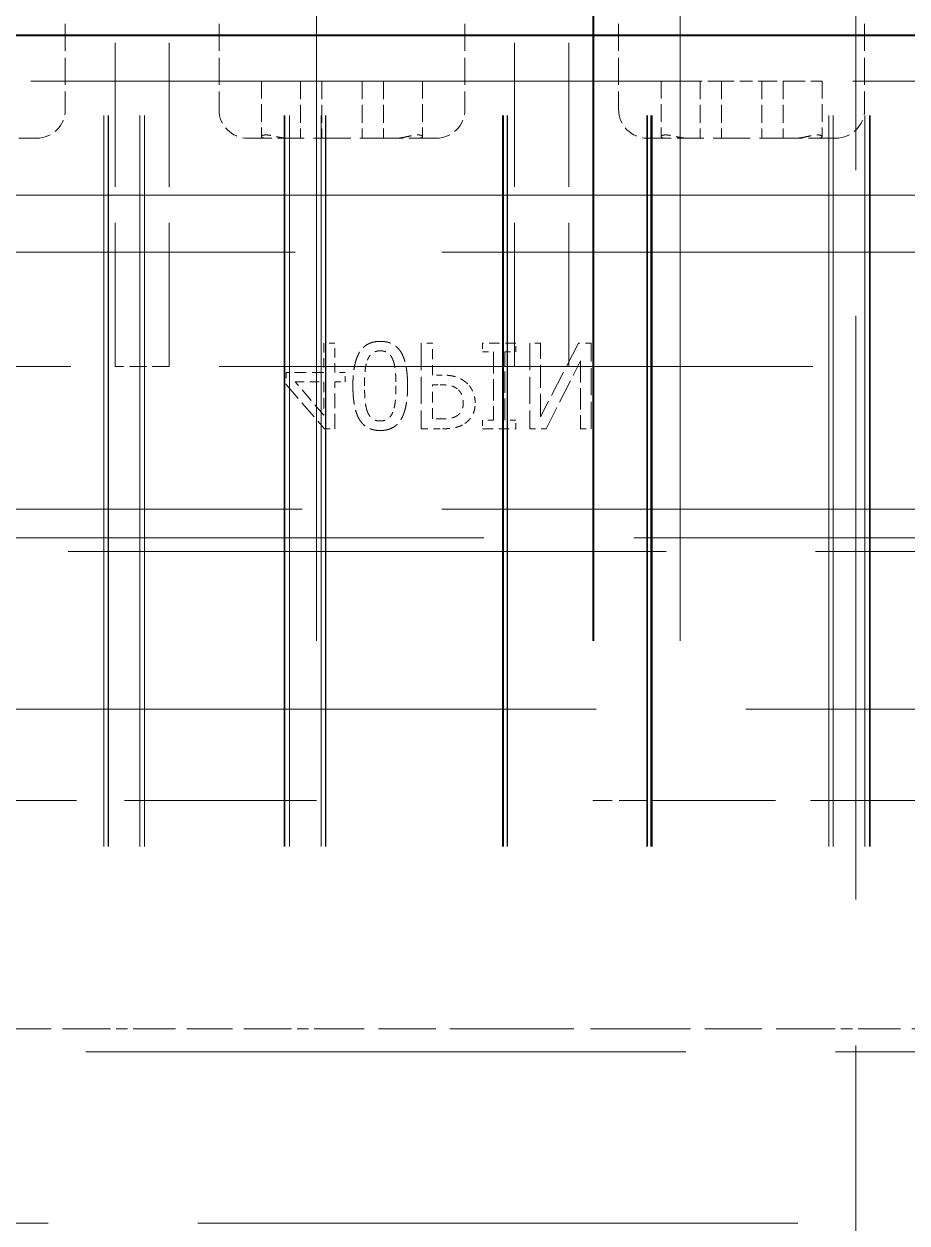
# Model space of a CAD drawing. Header units: millimetres. Extents: x 0 to 5945, y 0 to 4205.
# Drawn here: x 1732.81 to 1748.27, y 2250.96 to 2271.96 of the extents above; entities that cross this region are included whole.
import ezdxf

# ---------------------------------------------------------------- set-up
doc = ezdxf.new("R2010")
doc.units = ezdxf.units.MM
doc.header["$LTSCALE"] = 5
doc.linetypes.add('DASHED', pattern=[0.2067, 0.1654, -0.0413])
doc.layers.add('가려진 것(ISO)', color=2, linetype='DASHED', lineweight=18)
doc.layers.add('가시적인 것(ISO)', color=3, linetype='Continuous', lineweight=40)

msp = doc.modelspace()

# ---------------------------------------------------------------- linework, layer by layer
at = {"layer": '가려진 것(ISO)', "ltscale": 12.363597}
msp.add_line((1747.376, 2317.957), (1747.376, 2202.957), dxfattribs=at)
at = {"layer": '가려진 것(ISO)', "ltscale": 15.481374}
for p, q in [((1734.203, 2286.357), (1734.203, 2254.357)), ((1734.283, 2286.357), (1734.283, 2254.357)), ((1734.288, 2286.357), (1734.288, 2254.357)), ((1734.838, 2286.357), (1734.838, 2254.357)), ((1734.918, 2286.357), (1734.918, 2254.357)), ((1737.367, 2286.357), (1737.367, 2254.357)), ((1737.378, 2286.357), (1737.378, 2254.357)), ((1737.458, 2286.357), (1737.458, 2254.357)), ((1738.013, 2286.357), (1738.013, 2254.357)), ((1738.089, 2286.357), (1738.089, 2254.357)), ((1738.093, 2286.357), (1738.093, 2254.357)), ((1741.188, 2286.357), (1741.188, 2254.357)), ((1741.202, 2286.357), (1741.202, 2254.357)), ((1741.208, 2286.357), (1741.208, 2254.357)), ((1741.268, 2286.357), (1741.268, 2254.357)), ((1741.278, 2286.357), (1741.278, 2254.357)), ((1743.718, 2286.357), (1743.718, 2254.357)), ((1743.728, 2286.357), (1743.728, 2254.357)), ((1743.788, 2286.357), (1743.788, 2254.357)), ((1743.795, 2286.357), (1743.795, 2254.357)), ((1743.808, 2286.357), (1743.808, 2254.357)), ((1746.903, 2286.357), (1746.903, 2254.357)), ((1746.908, 2286.357), (1746.908, 2254.357)), ((1746.983, 2286.357), (1746.983, 2254.357)), ((1747.538, 2286.357), (1747.538, 2254.357)), ((1747.618, 2286.357), (1747.618, 2254.357)), ((1747.63, 2286.357), (1747.63, 2254.357))]:
    msp.add_line(p, q, dxfattribs=at)
at = {"layer": '가려진 것(ISO)', "ltscale": 13.546203}
for p, q in [((1737.93, 2286.357), (1737.93, 2258.357)), ((1742.774, 2286.357), (1742.774, 2258.357)), ((1742.79, 2286.357), (1742.79, 2258.357)), ((1744.301, 2286.357), (1744.301, 2258.357))]:
    msp.add_line(p, q, dxfattribs=at)
at = {"layer": '가려진 것(ISO)', "ltscale": 3.047415}
for p, q in [((1734.401, 2265.957), (1734.401, 2273.957)), ((1735.351, 2265.957), (1735.351, 2273.957)), ((1741.401, 2265.957), (1741.401, 2273.957)), ((1742.351, 2265.957), (1742.351, 2273.957))]:
    msp.add_line(p, q, dxfattribs=at)
at = {"layer": '가려진 것(ISO)', "ltscale": 0.571309}
for p, q in [((1733.53, 2271.957), (1733.53, 2270.457)), ((1736.223, 2271.957), (1736.223, 2270.457)), ((1740.53, 2271.957), (1740.53, 2270.457)), ((1743.223, 2271.957), (1743.223, 2270.457)), ((1747.53, 2271.957), (1747.53, 2270.457)), ((1739.762, 2266.368), (1739.762, 2264.868)), ((1741.669, 2266.368), (1741.669, 2264.868)), ((1742.742, 2264.868), (1742.742, 2266.368))]:
    msp.add_line(p, q, dxfattribs=at)
at = {"layer": '가려진 것(ISO)', "ltscale": 13.933236}
msp.add_line((1704.126, 2270.958), (1776.126, 2270.958), dxfattribs=at)
at = {"layer": '가려진 것(ISO)', "ltscale": 0.23742}
for p, q in [((1737.418, 2270.957), (1736.966, 2270.957)), ((1739.787, 2270.957), (1739.335, 2270.957)), ((1744.418, 2270.957), (1743.966, 2270.957)), ((1746.787, 2270.957), (1746.335, 2270.957))]:
    msp.add_line(p, q, dxfattribs=at)
at = {"layer": '가려진 것(ISO)', "ltscale": 0.370335}
for p, q in [((1736.966, 2270.957), (1736.966, 2269.985)), ((1739.787, 2270.957), (1739.787, 2269.985)), ((1743.966, 2270.957), (1743.966, 2269.985)), ((1746.787, 2270.957), (1746.787, 2269.985))]:
    msp.add_line(p, q, dxfattribs=at)
at = {"layer": '가려진 것(ISO)', "ltscale": 0.325823}
for p, q in [((1737.418, 2270.957), (1738.023, 2270.957)), ((1738.73, 2270.957), (1739.335, 2270.957)), ((1744.418, 2270.957), (1745.023, 2270.957)), ((1745.73, 2270.957), (1746.335, 2270.957))]:
    msp.add_line(p, q, dxfattribs=at)
at = {"layer": '가려진 것(ISO)', "ltscale": 0.380839}
for p, q in [((1737.649, 2270.957), (1737.649, 2269.957)), ((1738.023, 2270.957), (1738.023, 2269.957)), ((1738.73, 2270.957), (1738.73, 2269.957)), ((1739.104, 2270.957), (1739.104, 2269.957)), ((1744.649, 2270.957), (1744.649, 2269.957)), ((1745.023, 2270.957), (1745.023, 2269.957)), ((1745.73, 2270.957), (1745.73, 2269.957)), ((1746.104, 2270.957), (1746.104, 2269.957))]:
    msp.add_line(p, q, dxfattribs=at)
at = {"layer": '가려진 것(ISO)', "ltscale": 0.269265}
for p, q in [((1738.023, 2270.957), (1738.73, 2270.957)), ((1745.023, 2270.957), (1745.73, 2270.957))]:
    msp.add_line(p, q, dxfattribs=at)
at = {"layer": '가려진 것(ISO)', "ltscale": 0.393389}
for p, q in [((1733.03, 2269.957), (1732.717, 2269.957)), ((1737.036, 2269.957), (1736.723, 2269.957)), ((1740.03, 2269.957), (1739.717, 2269.957)), ((1744.036, 2269.957), (1743.723, 2269.957)), ((1747.03, 2269.957), (1746.717, 2269.957))]:
    msp.add_line(p, q, dxfattribs=at)
at = {"layer": '가려진 것(ISO)', "ltscale": 0.00438}
for p, q in [((1737.044, 2269.957), (1737.036, 2269.957)), ((1739.717, 2269.957), (1739.709, 2269.957)), ((1744.044, 2269.957), (1744.036, 2269.957)), ((1746.717, 2269.957), (1746.709, 2269.957))]:
    msp.add_line(p, q, dxfattribs=at)
at = {"layer": '가려진 것(ISO)', "ltscale": 0.196935}
for p, q in [((1737.409, 2269.957), (1737.044, 2269.957)), ((1739.709, 2269.957), (1739.343, 2269.957)), ((1744.409, 2269.957), (1744.044, 2269.957)), ((1746.709, 2269.957), (1746.343, 2269.957))]:
    msp.add_line(p, q, dxfattribs=at)
at = {"layer": '가려진 것(ISO)', "ltscale": 0.786878}
for p, q in [((1739.343, 2269.957), (1737.409, 2269.957)), ((1746.343, 2269.957), (1744.409, 2269.957))]:
    msp.add_line(p, q, dxfattribs=at)
at = {"layer": '가려진 것(ISO)', "ltscale": 12.578616}
for p, q in [((1707.626, 2268.958), (1772.626, 2268.958)), ((1772.626, 2265.958), (1707.626, 2265.958))]:
    msp.add_line(p, q, dxfattribs=at)
at = {"layer": '가려진 것(ISO)', "ltscale": 11.449189}
msp.add_line((1751.55, 2268.957), (1727.885, 2268.957), dxfattribs=at)
at = {"layer": '가려진 것(ISO)', "ltscale": 12.433478}
msp.add_line((1714.426, 2267.958), (1765.826, 2267.958), dxfattribs=at)
at = {"layer": '가려진 것(ISO)', "ltscale": 0.196235}
for p, q in [((1738.061, 2266.368), (1738.061, 2265.852)), ((1738.254, 2265.852), (1738.254, 2266.368))]:
    msp.add_line(p, q, dxfattribs=at)
at = {"layer": '가려진 것(ISO)', "ltscale": 0.073526}
msp.add_line((1738.254, 2266.368), (1738.061, 2266.368), dxfattribs=at)
at = {"layer": '가려진 것(ISO)', "ltscale": 0.075841}
msp.add_line((1739.961, 2266.368), (1739.762, 2266.368), dxfattribs=at)
at = {"layer": '가려진 것(ISO)', "ltscale": 0.212905}
msp.add_line((1739.961, 2265.808), (1739.961, 2266.368), dxfattribs=at)
at = {"layer": '가려진 것(ISO)', "ltscale": 0.22124}
for p, q in [((1741.422, 2266.368), (1740.841, 2266.368)), ((1740.841, 2264.868), (1741.422, 2264.868))]:
    msp.add_line(p, q, dxfattribs=at)
at = {"layer": '가려진 것(ISO)', "ltscale": 0.058245}
for p, q in [((1740.841, 2266.368), (1740.841, 2266.214)), ((1741.422, 2266.214), (1741.422, 2266.368)), ((1740.841, 2265.021), (1740.841, 2264.868)), ((1741.422, 2264.868), (1741.422, 2265.021))]:
    msp.add_line(p, q, dxfattribs=at)
at = {"layer": '가려진 것(ISO)', "ltscale": 0.0726}
for p, q in [((1740.841, 2266.214), (1741.032, 2266.214)), ((1741.231, 2266.214), (1741.422, 2266.214)), ((1741.032, 2265.021), (1740.841, 2265.021)), ((1741.422, 2265.021), (1741.231, 2265.021))]:
    msp.add_line(p, q, dxfattribs=at)
at = {"layer": '가려진 것(ISO)', "ltscale": 0.454619}
for p, q in [((1741.032, 2266.214), (1741.032, 2265.021)), ((1741.231, 2265.021), (1741.231, 2266.214))]:
    msp.add_line(p, q, dxfattribs=at)
at = {"layer": '가려진 것(ISO)', "ltscale": 0.070747}
for p, q in [((1741.855, 2266.368), (1741.669, 2266.368)), ((1742.556, 2264.868), (1742.742, 2264.868))]:
    msp.add_line(p, q, dxfattribs=at)
at = {"layer": '가려진 것(ISO)', "ltscale": 0.49259}
msp.add_line((1741.855, 2265.074), (1741.855, 2266.368), dxfattribs=at)
at = {"layer": '가려진 것(ISO)', "ltscale": 0.553673}
msp.add_line((1742.519, 2266.368), (1741.855, 2265.074), dxfattribs=at)
at = {"layer": '가려진 것(ISO)', "ltscale": 0.085102}
msp.add_line((1742.742, 2266.368), (1742.519, 2266.368), dxfattribs=at)
at = {"layer": '가려진 것(ISO)', "ltscale": 0.507476}
msp.add_line((1741.952, 2264.868), (1742.556, 2266.055), dxfattribs=at)
at = {"layer": '가려진 것(ISO)', "ltscale": 0.452304}
msp.add_line((1742.556, 2266.055), (1742.556, 2264.868), dxfattribs=at)
at = {"layer": '가려진 것(ISO)', "ltscale": 0.361792}
for p, q in [((1735.351, 2265.957), (1734.401, 2265.957)), ((1742.351, 2265.957), (1741.401, 2265.957))]:
    msp.add_line(p, q, dxfattribs=at)
at = {"layer": '가려진 것(ISO)', "ltscale": 0.080471}
msp.add_line((1737.399, 2265.852), (1737.399, 2265.641), dxfattribs=at)
at = {"layer": '가려진 것(ISO)', "ltscale": 0.252265}
msp.add_line((1738.061, 2265.852), (1737.399, 2265.852), dxfattribs=at)
at = {"layer": '가려진 것(ISO)', "ltscale": 0.067969}
for p, q in [((1738.433, 2265.852), (1738.254, 2265.852)), ((1738.254, 2265.691), (1738.433, 2265.691))]:
    msp.add_line(p, q, dxfattribs=at)
at = {"layer": '가려진 것(ISO)', "ltscale": 0.061486}
msp.add_line((1738.433, 2265.691), (1738.433, 2265.852), dxfattribs=at)
at = {"layer": '가려진 것(ISO)', "ltscale": 0.064265}
msp.add_line((1740.13, 2265.808), (1739.961, 2265.808), dxfattribs=at)
at = {"layer": '가려진 것(ISO)', "ltscale": 0.389857}
msp.add_line((1737.399, 2265.641), (1738.07, 2264.868), dxfattribs=at)
at = {"layer": '가려진 것(ISO)', "ltscale": 0.294422}
msp.add_line((1738.061, 2265.105), (1737.557, 2265.691), dxfattribs=at)
at = {"layer": '가려진 것(ISO)', "ltscale": 0.192068}
msp.add_line((1737.557, 2265.691), (1738.061, 2265.691), dxfattribs=at)
at = {"layer": '가려진 것(ISO)', "ltscale": 0.223092}
msp.add_line((1738.061, 2265.691), (1738.061, 2265.105), dxfattribs=at)
at = {"layer": '가려진 것(ISO)', "ltscale": 0.313388}
msp.add_line((1738.254, 2264.868), (1738.254, 2265.691), dxfattribs=at)
at = {"layer": '가려진 것(ISO)', "ltscale": 0.227723}
msp.add_line((1739.961, 2265.04), (1739.961, 2265.638), dxfattribs=at)
at = {"layer": '가려진 것(ISO)', "ltscale": 0.051762}
msp.add_line((1739.961, 2265.638), (1740.097, 2265.638), dxfattribs=at)
at = {"layer": '가려진 것(ISO)', "ltscale": 0.062875}
msp.add_line((1740.126, 2265.04), (1739.961, 2265.04), dxfattribs=at)
at = {"layer": '가려진 것(ISO)', "ltscale": 0.070284}
msp.add_line((1738.07, 2264.868), (1738.254, 2264.868), dxfattribs=at)
at = {"layer": '가려진 것(ISO)', "ltscale": 0.143447}
msp.add_line((1739.762, 2264.868), (1740.139, 2264.868), dxfattribs=at)
at = {"layer": '가려진 것(ISO)', "ltscale": 0.107792}
msp.add_line((1741.669, 2264.868), (1741.952, 2264.868), dxfattribs=at)
at = {"layer": '가려진 것(ISO)', "ltscale": 11.852927}
msp.add_line((1715.626, 2263.458), (1764.626, 2263.458), dxfattribs=at)
at = {"layer": '가려진 것(ISO)', "ltscale": 12.706322}
for p, q in [((1717.223, 2262.958), (1782.223, 2262.958)), ((1782.223, 2259.958), (1717.223, 2259.958)), ((1707.626, 2253.958), (1772.626, 2253.958)), ((1772.626, 2250.958), (1707.626, 2250.958))]:
    msp.add_line(p, q, dxfattribs=at)
at = {"layer": '가려진 것(ISO)', "ltscale": 12.666578}
msp.add_line((1668.126, 2262.718), (1812.126, 2262.718), dxfattribs=at)
at = {"layer": '가려진 것(ISO)', "ltscale": 4.067857}
msp.add_line((1737.93, 2258.357), (1727.251, 2258.357), dxfattribs=at)
at = {"layer": '가려진 것(ISO)', "ltscale": 0.008358}
msp.add_line((1742.79, 2258.357), (1742.774, 2258.357), dxfattribs=at)
at = {"layer": '가려진 것(ISO)', "ltscale": 0.575614}
msp.add_line((1744.301, 2258.357), (1742.79, 2258.357), dxfattribs=at)
at = {"layer": '가려진 것(ISO)', "ltscale": 2.986992}
msp.add_line((1752.143, 2258.357), (1744.301, 2258.357), dxfattribs=at)
at = {"layer": '가려진 것(ISO)', "ltscale": 0.967486}
for p, q in [((1734.283, 2254.357), (1731.743, 2254.357)), ((1737.458, 2254.357), (1734.918, 2254.357)), ((1750.158, 2254.357), (1747.618, 2254.357))]:
    msp.add_line(p, q, dxfattribs=at)
at = {"layer": '가려진 것(ISO)', "ltscale": 0.015067}
msp.add_line((1734.288, 2254.357), (1734.283, 2254.357), dxfattribs=at)
at = {"layer": '가려진 것(ISO)', "ltscale": 0.239892}
msp.add_line((1734.918, 2254.357), (1734.288, 2254.357), dxfattribs=at)
at = {"layer": '가려진 것(ISO)', "ltscale": 0.240158}
msp.add_line((1738.089, 2254.357), (1737.458, 2254.357), dxfattribs=at)
at = {"layer": '가려진 것(ISO)', "ltscale": 0.002012}
msp.add_line((1738.093, 2254.357), (1738.089, 2254.357), dxfattribs=at)
at = {"layer": '가려진 것(ISO)', "ltscale": 1.209344}
msp.add_line((1741.268, 2254.357), (1738.093, 2254.357), dxfattribs=at)
at = {"layer": '가려진 것(ISO)', "ltscale": 1.413892}
msp.add_line((1741.268, 2254.357), (1743.795, 2254.357), dxfattribs=at)
at = {"layer": '가려진 것(ISO)', "ltscale": 0.18252}
msp.add_line((1743.808, 2254.357), (1743.795, 2254.357), dxfattribs=at)
at = {"layer": '가려진 것(ISO)', "ltscale": 1.209382}
msp.add_line((1746.983, 2254.357), (1743.808, 2254.357), dxfattribs=at)
at = {"layer": '가려진 것(ISO)', "ltscale": 0.241796}
msp.add_line((1747.618, 2254.357), (1746.983, 2254.357), dxfattribs=at)
at = {"layer": '가려진 것(ISO)', "ltscale": 0.299089}
for centre, start, end in [((1733.03, 2270.457), 270, 0), ((1736.723, 2270.457), 180, 270), ((1740.03, 2270.457), 270, 0), ((1743.723, 2270.457), 180, 270), ((1747.03, 2270.457), 270, 0)]:
    msp.add_arc(centre, 0.5, start, end, dxfattribs=at)
at = {"layer": '가려진 것(ISO)', "ltscale": 0.311338}
for points in [[(1737.036, 2269.957), (1737.019, 2269.957), (1737.006, 2269.959), (1736.982, 2269.965), (1736.974, 2269.97), (1736.965, 2269.982), (1736.965, 2269.989), (1736.977, 2270.002), (1736.989, 2270.008), (1737.024, 2270.014), (1737.045, 2270.015), (1737.097, 2270.011), (1737.126, 2270.006), (1737.191, 2269.993), (1737.227, 2269.985), (1737.293, 2269.971), (1737.323, 2269.965), (1737.372, 2269.959), (1737.392, 2269.957), (1737.409, 2269.957)], [(1739.343, 2269.957), (1739.361, 2269.957), (1739.381, 2269.959), (1739.427, 2269.965), (1739.453, 2269.97), (1739.51, 2269.982), (1739.541, 2269.989), (1739.604, 2270.002), (1739.635, 2270.008), (1739.69, 2270.014), (1739.713, 2270.015), (1739.753, 2270.011), (1739.767, 2270.006), (1739.786, 2269.993), (1739.789, 2269.985), (1739.781, 2269.971), (1739.772, 2269.965), (1739.747, 2269.959), (1739.733, 2269.957), (1739.717, 2269.957)], [(1744.036, 2269.957), (1744.019, 2269.957), (1744.006, 2269.959), (1743.982, 2269.965), (1743.974, 2269.97), (1743.965, 2269.982), (1743.965, 2269.989), (1743.977, 2270.002), (1743.989, 2270.008), (1744.024, 2270.014), (1744.045, 2270.015), (1744.097, 2270.011), (1744.126, 2270.006), (1744.191, 2269.993), (1744.227, 2269.985), (1744.293, 2269.971), (1744.323, 2269.965), (1744.372, 2269.959), (1744.392, 2269.957), (1744.409, 2269.957)], [(1746.343, 2269.957), (1746.361, 2269.957), (1746.381, 2269.959), (1746.427, 2269.965), (1746.453, 2269.97), (1746.51, 2269.982), (1746.541, 2269.989), (1746.604, 2270.002), (1746.635, 2270.008), (1746.69, 2270.014), (1746.713, 2270.015), (1746.753, 2270.011), (1746.767, 2270.006), (1746.786, 2269.993), (1746.789, 2269.985), (1746.781, 2269.971), (1746.772, 2269.965), (1746.747, 2269.959), (1746.733, 2269.957), (1746.717, 2269.957)]]:
    msp.add_open_spline(points, degree=3, knots=[0.17059599, 0.17059599, 0.17059599, 0.17059599, 0.177827, 0.177827, 0.18607071, 0.18607071, 0.19559567, 0.19559567, 0.20559758, 0.20559758, 0.21517808, 0.21517808, 0.22505637, 0.22505637, 0.23591621, 0.23591621, 0.2454181, 0.2454181, 0.25259342, 0.25259342, 0.25259342, 0.25259342], dxfattribs=at)
at = {"layer": '가려진 것(ISO)', "ltscale": 0.395566}
msp.add_open_spline([(1739.048, 2266.399), (1738.8, 2266.399), (1738.568, 2266.014), (1738.568, 2265.619)], degree=2, dxfattribs=at)
at = {"layer": '가려진 것(ISO)', "ltscale": 0.113501}
msp.add_open_spline([(1738.823, 2266.071), (1738.853, 2266.149), (1738.961, 2266.233), (1739.048, 2266.233)], degree=2, dxfattribs=at)
at = {"layer": '가려진 것(ISO)', "ltscale": 0.395822}
msp.add_open_spline([(1739.527, 2265.618), (1739.527, 2266.021), (1739.293, 2266.399), (1739.048, 2266.399)], degree=2, dxfattribs=at)
at = {"layer": '가려진 것(ISO)', "ltscale": 0.111277}
msp.add_open_spline([(1739.048, 2266.233), (1739.131, 2266.233), (1739.239, 2266.154), (1739.269, 2266.075)], degree=2, dxfattribs=at)
at = {"layer": '가려진 것(ISO)', "ltscale": 0.174193}
msp.add_open_spline([(1738.772, 2265.619), (1738.772, 2265.777), (1738.792, 2265.988), (1738.823, 2266.071)], degree=2, dxfattribs=at)
at = {"layer": '가려진 것(ISO)', "ltscale": 0.17608}
msp.add_open_spline([(1739.269, 2266.075), (1739.299, 2266), (1739.323, 2265.772), (1739.323, 2265.618)], degree=2, dxfattribs=at)
at = {"layer": '가려진 것(ISO)', "ltscale": 0.185878}
msp.add_open_spline([(1740.579, 2265.653), (1740.501, 2265.729), (1740.291, 2265.808), (1740.13, 2265.808)], degree=2, dxfattribs=at)
at = {"layer": '가려진 것(ISO)', "ltscale": 0.396449}
msp.add_open_spline([(1738.568, 2265.619), (1738.568, 2265.213), (1738.803, 2264.837), (1739.048, 2264.837)], degree=2, dxfattribs=at)
at = {"layer": '가려진 것(ISO)', "ltscale": 0.176041}
msp.add_open_spline([(1738.825, 2265.162), (1738.794, 2265.238), (1738.772, 2265.472), (1738.772, 2265.619)], degree=2, dxfattribs=at)
at = {"layer": '가려진 것(ISO)', "ltscale": 0.394848}
msp.add_open_spline([(1739.048, 2264.837), (1739.295, 2264.837), (1739.527, 2265.226), (1739.527, 2265.618)], degree=2, dxfattribs=at)
at = {"layer": '가려진 것(ISO)', "ltscale": 0.176635}
msp.add_open_spline([(1739.323, 2265.618), (1739.323, 2265.463), (1739.299, 2265.236), (1739.268, 2265.159)], degree=2, dxfattribs=at)
at = {"layer": '가려진 것(ISO)', "ltscale": 0.130095}
msp.add_open_spline([(1740.097, 2265.638), (1740.219, 2265.638), (1740.368, 2265.599), (1740.417, 2265.548)], degree=2, dxfattribs=at)
at = {"layer": '가려진 것(ISO)', "ltscale": 0.139874}
msp.add_open_spline([(1740.71, 2265.32), (1740.71, 2265.417), (1740.641, 2265.592), (1740.579, 2265.653)], degree=2, dxfattribs=at)
at = {"layer": '가려진 것(ISO)', "ltscale": 0.093334}
msp.add_open_spline([(1740.417, 2265.548), (1740.462, 2265.503), (1740.502, 2265.398), (1740.502, 2265.326)], degree=2, dxfattribs=at)
at = {"layer": '가려진 것(ISO)', "ltscale": 0.100594}
msp.add_open_spline([(1740.502, 2265.326), (1740.502, 2265.248), (1740.449, 2265.134), (1740.394, 2265.097)], degree=2, dxfattribs=at)
at = {"layer": '가려진 것(ISO)', "ltscale": 0.159328}
msp.add_open_spline([(1740.531, 2264.961), (1740.615, 2265.018), (1740.71, 2265.195), (1740.71, 2265.32)], degree=2, dxfattribs=at)
at = {"layer": '가려진 것(ISO)', "ltscale": 0.111964}
msp.add_open_spline([(1739.048, 2265.004), (1738.964, 2265.004), (1738.856, 2265.083), (1738.825, 2265.162)], degree=2, dxfattribs=at)
at = {"layer": '가려진 것(ISO)', "ltscale": 0.110213}
msp.add_open_spline([(1739.268, 2265.159), (1739.238, 2265.083), (1739.132, 2265.004), (1739.048, 2265.004)], degree=2, dxfattribs=at)
at = {"layer": '가려진 것(ISO)', "ltscale": 0.105618}
msp.add_open_spline([(1740.394, 2265.097), (1740.346, 2265.066), (1740.22, 2265.04), (1740.126, 2265.04)], degree=2, dxfattribs=at)
at = {"layer": '가려진 것(ISO)', "ltscale": 0.156138}
msp.add_open_spline([(1740.139, 2264.868), (1740.272, 2264.868), (1740.46, 2264.911), (1740.531, 2264.961)], degree=2, dxfattribs=at)
at = {"layer": '가시적인 것(ISO)'}
msp.add_line((2158.676, 2271.757), (1464.076, 2271.757), dxfattribs=at)

doc.saveas('drawing.dxf')
